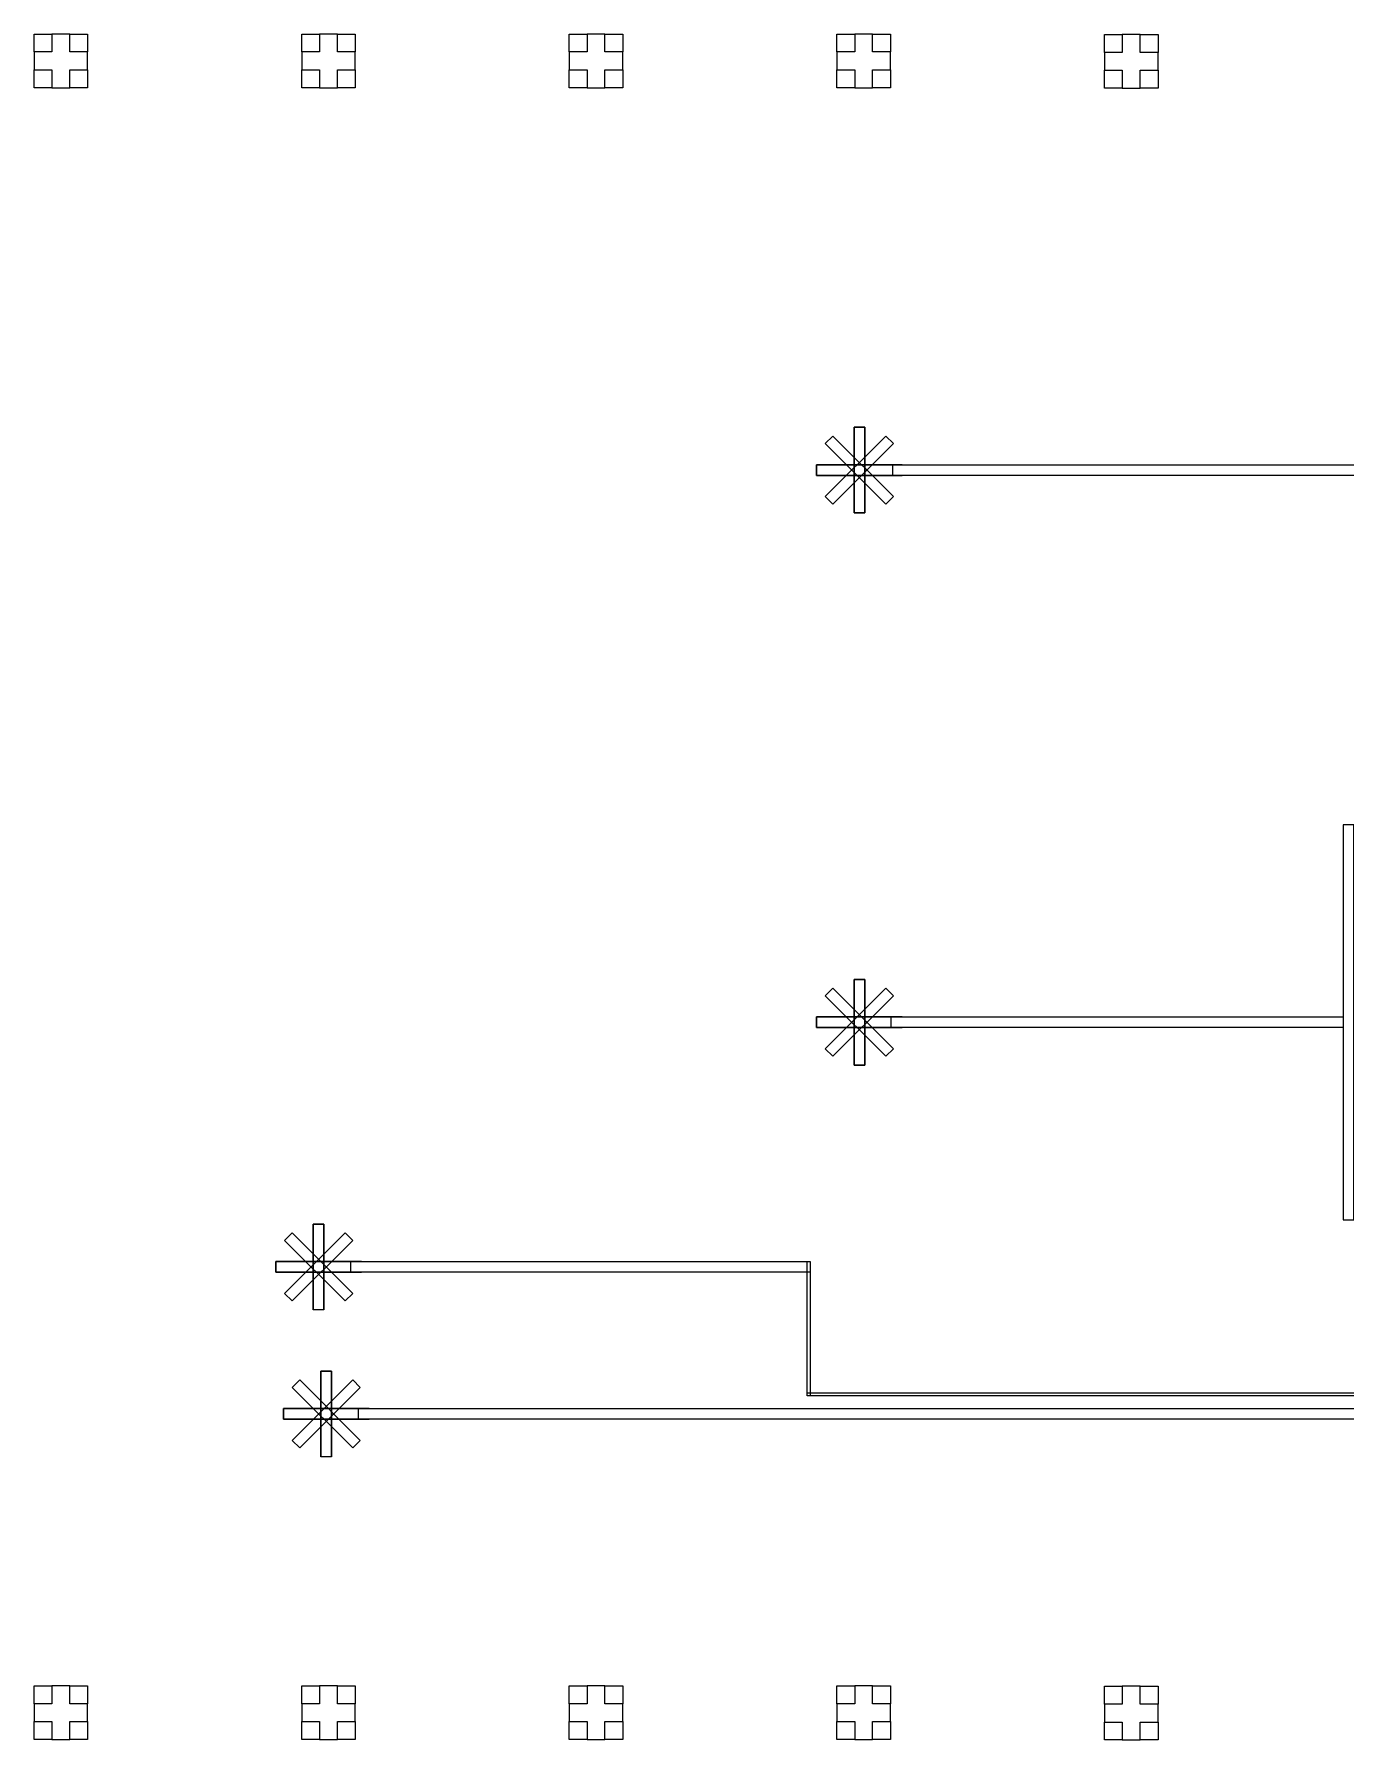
# Model space of a CAD drawing. Header units: millimetres. Extents: x 162451 to 197951, y 56048 to 71985.
# Drawn here: x 162451 to 174706, y 56053 to 71985 of the extents above; entities that cross this region are included whole.
import ezdxf

# ---------------------------------------------------------------- set-up
doc = ezdxf.new("R2010")
doc.units = ezdxf.units.MM
doc.layers.add('CONTROL', color=5, linetype='Continuous', lineweight=5)
doc.layers.add('FLOW', color=6, linetype='Continuous', lineweight=5)

msp = doc.modelspace()

# ---------------------------------------------------------------- linework, layer by layer
at = {"layer": 'CONTROL'}
for p, q in [((164790, 60223), (164861, 60153)), ((165158, 60071), (165058, 60071)), ((165356, 60153), (165427, 60223)), ((164862, 58850), (164932, 58779)), ((165427, 58779), (165498, 58850)), ((165230, 58697), (165130, 58697))]:
    msp.add_line(p, q, dxfattribs=at)
at = {"layer": 'CONTROL', "linetype": 'Continuous'}
for points in [[(162617, 71985), (162617, 71819), (162451, 71819), (162451, 71985), (162617, 71985)], [(162951, 71985), (162951, 71819), (162784, 71819), (162784, 71985), (162951, 71985)], [(165117, 71985), (165117, 71819), (164951, 71819), (164951, 71985), (165117, 71985)], [(165451, 71985), (165451, 71819), (165284, 71819), (165284, 71985), (165451, 71985)], [(167617, 71985), (167617, 71819), (167451, 71819), (167451, 71985), (167617, 71985)], [(167951, 71985), (167951, 71819), (167784, 71819), (167784, 71985), (167951, 71985)], [(170117, 71985), (170117, 71819), (169951, 71819), (169951, 71985), (170117, 71985)], [(170451, 71985), (170451, 71819), (170284, 71819), (170284, 71985), (170451, 71985)], [(172617, 71981), (172617, 71814), (172451, 71814), (172451, 71981), (172617, 71981)], [(172951, 71981), (172951, 71814), (172784, 71814), (172784, 71981), (172951, 71981)], [(162617, 71652), (162617, 71485), (162451, 71485), (162451, 71652), (162617, 71652)], [(162951, 71652), (162951, 71485), (162784, 71485), (162784, 71652), (162951, 71652)], [(165117, 71652), (165117, 71485), (164951, 71485), (164951, 71652), (165117, 71652)], [(165451, 71652), (165451, 71485), (165284, 71485), (165284, 71652), (165451, 71652)], [(167617, 71652), (167617, 71485), (167451, 71485), (167451, 71652), (167617, 71652)], [(167951, 71652), (167951, 71485), (167784, 71485), (167784, 71652), (167951, 71652)], [(170117, 71652), (170117, 71485), (169951, 71485), (169951, 71652), (170117, 71652)], [(170451, 71652), (170451, 71485), (170284, 71485), (170284, 71652), (170451, 71652)], [(172617, 71647), (172617, 71481), (172451, 71481), (172451, 71647), (172617, 71647)], [(172951, 71647), (172951, 71481), (172784, 71481), (172784, 71647), (172951, 71647)], [(165058, 60071), (165058, 60071), (165058, 60871), (165058, 60871), (165058, 60071)], [(165058, 60871), (165058, 60871), (165158, 60871), (165158, 60871), (165058, 60871)], [(165058, 60071), (165058, 60071), (165058, 60871), (165058, 60871), (165058, 60071)], [(165158, 60871), (165158, 60871), (165158, 60071), (165158, 60071), (165158, 60871)], [(165158, 60871), (165158, 60871), (165158, 60071), (165158, 60071), (165158, 60871)], [(164790, 60223), (164790, 60223), (165356, 60789), (165356, 60789), (164790, 60223)], [(164790, 60718), (164790, 60718), (164861, 60789), (164861, 60789), (164790, 60718)], [(164790, 60223), (164790, 60223), (165356, 60789), (165356, 60789), (164790, 60223)], [(165356, 60153), (165356, 60153), (164790, 60718), (164790, 60718), (165356, 60153)], [(165356, 60153), (165356, 60153), (164790, 60718), (164790, 60718), (165356, 60153)], [(164861, 60789), (164861, 60789), (165427, 60223), (165427, 60223), (164861, 60789)], [(164861, 60789), (164861, 60789), (165427, 60223), (165427, 60223), (164861, 60789)], [(165427, 60718), (165427, 60718), (164861, 60153), (164861, 60153), (165427, 60718)], [(165427, 60718), (165427, 60718), (164861, 60153), (164861, 60153), (165427, 60718)], [(165356, 60789), (165356, 60789), (165427, 60718), (165427, 60718), (165356, 60789)], [(164708, 60521), (164708, 60521), (165508, 60521), (165508, 60521), (164708, 60521)], [(164708, 60421), (164708, 60421), (164708, 60521), (164708, 60521), (164708, 60421)], [(165508, 60421), (165508, 60421), (164708, 60421), (164708, 60421), (165508, 60421)], [(165508, 60421), (165508, 60421), (164708, 60421), (164708, 60421), (165508, 60421)], [(165508, 60521), (169702, 60521), (169702, 60421), (165411, 60421), (165411, 60521)], [(165508, 60521), (165508, 60521)], [(165508, 60421), (165508, 60421)], [(169672, 60521), (169702, 60521), (169702, 59265), (169672, 59265), (169672, 59943)], [(165130, 58697), (165130, 58697), (165130, 59497), (165130, 59497), (165130, 58697)], [(165130, 59497), (165130, 59497), (165230, 59497), (165230, 59497), (165130, 59497)], [(165130, 58697), (165130, 58697), (165130, 59497), (165130, 59497), (165130, 58697)], [(165230, 59497), (165230, 59497), (165230, 58697), (165230, 58697), (165230, 59497)], [(165230, 59497), (165230, 59497), (165230, 58697), (165230, 58697), (165230, 59497)], [(164862, 58850), (164862, 58850), (165427, 59416), (165427, 59416), (164862, 58850)], [(164862, 59345), (164862, 59345), (164932, 59416), (164932, 59416), (164862, 59345)], [(164862, 58850), (164862, 58850), (165427, 59416), (165427, 59416), (164862, 58850)], [(165427, 58779), (165427, 58779), (164862, 59345), (164862, 59345), (165427, 58779)], [(165427, 58779), (165427, 58779), (164862, 59345), (164862, 59345), (165427, 58779)], [(164932, 59416), (164932, 59416), (165498, 58850), (165498, 58850), (164932, 59416)], [(164932, 59416), (164932, 59416), (165498, 58850), (165498, 58850), (164932, 59416)], [(165498, 59345), (165498, 59345), (164932, 58779), (164932, 58779), (165498, 59345)], [(165498, 59345), (165498, 59345), (164932, 58779), (164932, 58779), (165498, 59345)], [(165427, 59416), (165427, 59416), (165498, 59345), (165498, 59345), (165427, 59416)], [(169672, 59295), (191807, 59295), (191807, 59265), (169672, 59265), (169672, 59295)], [(164780, 59147), (164780, 59147), (165580, 59147), (165580, 59147), (164780, 59147)], [(164780, 59047), (164780, 59047), (164780, 59147), (164780, 59147), (164780, 59047)], [(165483, 59147), (191870, 59147), (191870, 59047), (165483, 59047)], [(165580, 59147), (165580, 59147)], [(165580, 59047), (165580, 59047), (164780, 59047), (164780, 59047), (165580, 59047)], [(165580, 59047), (165580, 59047), (164780, 59047), (164780, 59047), (165580, 59047)], [(165580, 59047), (165580, 59047)], [(162617, 56557), (162617, 56390), (162451, 56390), (162451, 56557), (162617, 56557)], [(162951, 56557), (162951, 56390), (162784, 56390), (162784, 56557), (162951, 56557)], [(165117, 56557), (165117, 56390), (164951, 56390), (164951, 56557), (165117, 56557)], [(165451, 56557), (165451, 56390), (165284, 56390), (165284, 56557), (165451, 56557)], [(167617, 56557), (167617, 56390), (167451, 56390), (167451, 56557), (167617, 56557)], [(167951, 56557), (167951, 56390), (167784, 56390), (167784, 56557), (167951, 56557)], [(170117, 56557), (170117, 56390), (169951, 56390), (169951, 56557), (170117, 56557)], [(170451, 56557), (170451, 56390), (170284, 56390), (170284, 56557), (170451, 56557)], [(172617, 56553), (172617, 56386), (172451, 56386), (172451, 56553), (172617, 56553)], [(172951, 56553), (172951, 56386), (172784, 56386), (172784, 56553), (172951, 56553)], [(162617, 56224), (162617, 56057), (162451, 56057), (162451, 56224), (162617, 56224)], [(162951, 56224), (162951, 56057), (162784, 56057), (162784, 56224), (162951, 56224)], [(165117, 56224), (165117, 56057), (164951, 56057), (164951, 56224), (165117, 56224)], [(165451, 56224), (165451, 56057), (165284, 56057), (165284, 56224), (165451, 56224)], [(167617, 56224), (167617, 56057), (167451, 56057), (167451, 56224), (167617, 56224)], [(167951, 56224), (167951, 56057), (167784, 56057), (167784, 56224), (167951, 56224)], [(170117, 56224), (170117, 56057), (169951, 56057), (169951, 56224), (170117, 56224)], [(170451, 56224), (170451, 56057), (170284, 56057), (170284, 56224), (170451, 56224)], [(172617, 56219), (172617, 56053), (172451, 56053), (172451, 56219), (172617, 56219)], [(172951, 56219), (172951, 56053), (172784, 56053), (172784, 56219), (172951, 56219)]]:
    msp.add_lwpolyline(points, close=True, dxfattribs=at)
for centre in [(165058, 60871), (165158, 60871), (164790, 60718), (164861, 60789), (165356, 60789), (165427, 60718), (164708, 60521), (164708, 60421), (165508, 60521), (165508, 60421), (165130, 59497), (165230, 59497), (164862, 59345), (164932, 59416), (165427, 59416), (165498, 59345), (164780, 59147), (165580, 59147), (164780, 59047), (165580, 59047)]:
    msp.add_circle(centre, 0, dxfattribs=at)
at = {"layer": 'FLOW', "linetype": 'Continuous'}
for points in [[(162784, 71485), (162784, 71652), (162951, 71652), (162951, 71819), (162784, 71819), (162784, 71985), (162617, 71985), (162617, 71819), (162451, 71819), (162451, 71652), (162617, 71652), (162617, 71485), (162784, 71485)], [(165284, 71485), (165284, 71652), (165451, 71652), (165451, 71819), (165284, 71819), (165284, 71985), (165117, 71985), (165117, 71819), (164951, 71819), (164951, 71652), (165117, 71652), (165117, 71485), (165284, 71485)], [(167784, 71485), (167784, 71652), (167951, 71652), (167951, 71819), (167784, 71819), (167784, 71985), (167617, 71985), (167617, 71819), (167451, 71819), (167451, 71652), (167617, 71652), (167617, 71485), (167784, 71485)], [(170284, 71485), (170284, 71652), (170451, 71652), (170451, 71819), (170284, 71819), (170284, 71985), (170117, 71985), (170117, 71819), (169951, 71819), (169951, 71652), (170117, 71652), (170117, 71485), (170284, 71485)], [(172784, 71481), (172784, 71647), (172951, 71647), (172951, 71814), (172784, 71814), (172784, 71981), (172617, 71981), (172617, 71814), (172451, 71814), (172451, 71647), (172617, 71647), (172617, 71481), (172784, 71481)], [(169842, 67665), (169842, 67665), (170408, 68231), (170408, 68231), (169842, 67665)], [(169842, 68160), (169842, 68160), (169913, 68231), (169913, 68231), (169842, 68160)], [(169842, 67665), (169842, 67665), (170408, 68231), (170408, 68231), (169842, 67665)], [(169913, 68231), (169913, 68231), (170479, 67665), (170479, 67665), (169913, 68231)], [(169913, 68231), (169913, 68231), (170479, 67665), (170479, 67665), (169913, 68231)], [(170111, 67513), (170111, 67513), (170111, 68313), (170111, 68313), (170111, 67513)], [(170111, 68313), (170111, 68313), (170211, 68313), (170211, 68313), (170111, 68313)], [(170111, 67513), (170111, 67513), (170111, 68313), (170111, 68313), (170111, 67513)], [(170211, 68313), (170211, 68313), (170211, 67513), (170211, 67513), (170211, 68313)], [(170211, 68313), (170211, 68313), (170211, 67513), (170211, 67513), (170211, 68313)], [(170408, 68231), (170408, 68231), (170479, 68160), (170479, 68160), (170408, 68231)], [(170408, 67595), (170408, 67595), (169842, 68160), (169842, 68160), (170408, 67595)], [(170408, 67595), (170408, 67595), (169842, 68160), (169842, 68160), (170408, 67595)], [(170479, 68160), (170479, 68160), (169913, 67595), (169913, 67595), (170479, 68160)], [(170479, 68160), (170479, 68160), (169913, 67595), (169913, 67595), (170479, 68160)], [(169761, 67863), (169761, 67863), (169761, 67963), (169761, 67963), (169761, 67863)], [(169761, 67963), (169761, 67963), (170561, 67963), (170561, 67963), (169761, 67963)], [(170561, 67963), (175996, 67963), (175996, 67863), (170474, 67863), (170474, 67963)], [(170561, 67863), (170561, 67863), (169761, 67863), (169761, 67863), (170561, 67863)], [(169913, 67595), (169913, 67595), (169842, 67665), (169842, 67665), (169913, 67595)], [(170479, 67665), (170479, 67665), (170408, 67595), (170408, 67595), (170479, 67665)], [(170211, 67513), (170211, 67513), (170111, 67513), (170111, 67513), (170211, 67513)], [(174681, 60911), (174781, 60911), (174781, 64601), (174681, 64601), (174681, 63933), (174681, 60911)], [(170111, 62356), (170111, 62356), (170111, 63156), (170111, 63156), (170111, 62356)], [(170111, 63156), (170111, 63156), (170211, 63156), (170211, 63156), (170111, 63156)], [(170111, 62356), (170111, 62356), (170111, 63156), (170111, 63156), (170111, 62356)], [(170211, 63156), (170211, 63156), (170211, 62356), (170211, 62356), (170211, 63156)], [(170211, 63156), (170211, 63156), (170211, 62356), (170211, 62356), (170211, 63156)], [(169842, 62508), (169842, 62508), (170408, 63074), (170408, 63074), (169842, 62508)], [(169842, 63003), (169842, 63003), (169913, 63074), (169913, 63074), (169842, 63003)], [(169842, 62508), (169842, 62508), (170408, 63074), (170408, 63074), (169842, 62508)], [(170408, 62438), (170408, 62438), (169842, 63003), (169842, 63003), (170408, 62438)], [(170408, 62438), (170408, 62438), (169842, 63003), (169842, 63003), (170408, 62438)], [(169913, 63074), (169913, 63074), (170479, 62508), (170479, 62508), (169913, 63074)], [(169913, 63074), (169913, 63074), (170479, 62508), (170479, 62508), (169913, 63074)], [(170479, 63003), (170479, 63003), (169913, 62438), (169913, 62438), (170479, 63003)], [(170479, 63003), (170479, 63003), (169913, 62438), (169913, 62438), (170479, 63003)], [(170408, 63074), (170408, 63074), (170479, 63003), (170479, 63003), (170408, 63074)], [(169761, 62706), (169761, 62706), (169761, 62806), (169761, 62806), (169761, 62706)], [(169761, 62806), (169761, 62806), (170561, 62806), (170561, 62806), (169761, 62806)], [(170561, 62806), (174681, 62806), (174681, 62706), (170457, 62706), (170457, 62806)], [(170561, 62706), (170561, 62706), (169761, 62706), (169761, 62706), (170561, 62706)], [(169913, 62438), (169913, 62438), (169842, 62508), (169842, 62508), (169913, 62438)], [(170479, 62508), (170479, 62508), (170408, 62438), (170408, 62438), (170479, 62508)], [(170211, 62356), (170211, 62356), (170111, 62356), (170111, 62356), (170211, 62356)], [(162784, 56057), (162784, 56224), (162951, 56224), (162951, 56390), (162784, 56390), (162784, 56557), (162617, 56557), (162617, 56390), (162451, 56390), (162451, 56224), (162617, 56224), (162617, 56057), (162784, 56057)], [(165284, 56057), (165284, 56224), (165451, 56224), (165451, 56390), (165284, 56390), (165284, 56557), (165117, 56557), (165117, 56390), (164951, 56390), (164951, 56224), (165117, 56224), (165117, 56057), (165284, 56057)], [(167784, 56057), (167784, 56224), (167951, 56224), (167951, 56390), (167784, 56390), (167784, 56557), (167617, 56557), (167617, 56390), (167451, 56390), (167451, 56224), (167617, 56224), (167617, 56057), (167784, 56057)], [(170284, 56057), (170284, 56224), (170451, 56224), (170451, 56390), (170284, 56390), (170284, 56557), (170117, 56557), (170117, 56390), (169951, 56390), (169951, 56224), (170117, 56224), (170117, 56057), (170284, 56057)], [(172784, 56053), (172784, 56219), (172951, 56219), (172951, 56386), (172784, 56386), (172784, 56553), (172617, 56553), (172617, 56386), (172451, 56386), (172451, 56219), (172617, 56219), (172617, 56053), (172784, 56053)]]:
    msp.add_lwpolyline(points, close=True, dxfattribs=at)
for centre in [(169913, 68231), (170111, 68313), (170211, 68313), (170408, 68231), (169842, 68160), (170479, 68160), (169842, 67665), (169913, 67595), (170408, 67595), (170479, 67665), (170111, 67513), (170211, 67513), (170111, 63156), (170211, 63156), (169842, 63003), (169913, 63074), (170408, 63074), (170479, 63003), (169842, 62508), (170479, 62508), (169913, 62438), (170111, 62356), (170211, 62356), (170408, 62438)]:
    msp.add_circle(centre, 0, dxfattribs=at)

doc.saveas('drawing.dxf')
